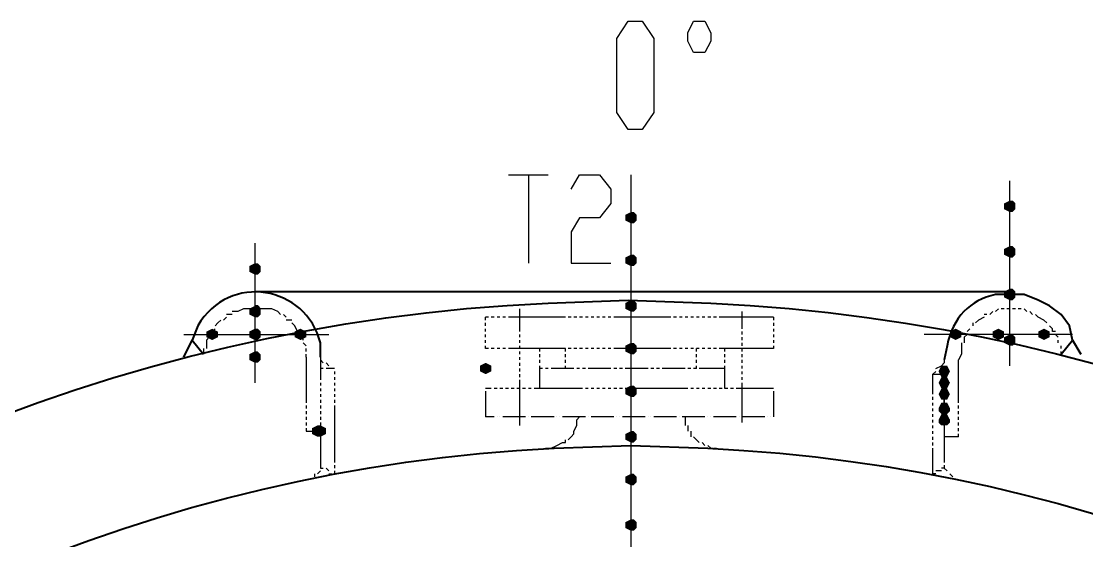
# Model space of a CAD drawing. Header units: millimetres. Extents: x 0 to 822, y 14 to 1153.
# Drawn here: x 215.5 to 282.8, y 369.8 to 402.6 of the extents above; entities that cross this region are included whole.
import ezdxf

# ---------------------------------------------------------------- set-up
doc = ezdxf.new("R2010")
doc.units = ezdxf.units.MM
doc.layers.add('1', color=7, linetype='Continuous')

msp = doc.modelspace()

# ---------------------------------------------------------------- hatches: boundary and pattern name
h = msp.add_hatch(color=0)
h.dxf.hatch_style = 2
h.paths.add_polyline_path([(277.92, 390.561732), (277.56, 390.741732), (277.56, 391.101732), (277.92, 391.281732), (278.1, 391.281732), (278.28, 391.101732), (278.28, 390.741732), (278.1, 390.561732)])
h = msp.add_hatch(color=0)
h.dxf.hatch_style = 2
h.paths.add_polyline_path([(253.98, 389.841732), (253.62, 390.021732), (253.62, 390.381732), (253.98, 390.561732), (254.16, 390.561732), (254.34, 390.381732), (254.34, 390.021732), (254.16, 389.841732)])
h = msp.add_hatch(color=0)
h.dxf.hatch_style = 2
h.paths.add_polyline_path([(253.98, 387.141732), (253.62, 387.321732), (253.62, 387.681732), (253.98, 387.861732), (254.16, 387.861732), (254.34, 387.681732), (254.34, 387.321732), (254.16, 387.141732)])
h = msp.add_hatch(color=0)
h.dxf.hatch_style = 2
h.paths.add_polyline_path([(277.92, 387.681732), (277.56, 387.861732), (277.56, 388.221732), (277.92, 388.401732), (278.1, 388.401732), (278.28, 388.221732), (278.28, 387.861732), (278.1, 387.681732)])
h = msp.add_hatch(color=0)
h.dxf.hatch_style = 2
h.paths.add_polyline_path([(230.22, 386.601732), (229.86, 386.781732), (229.86, 387.141732), (230.22, 387.321732), (230.4, 387.321732), (230.58, 387.141732), (230.58, 386.781732), (230.4, 386.601732)])
h = msp.add_hatch(color=0)
h.dxf.hatch_style = 2
h.paths.add_polyline_path([(277.92, 384.981732), (277.56, 385.161732), (277.56, 385.521732), (277.92, 385.701732), (278.1, 385.701732), (278.28, 385.521732), (278.28, 385.161732), (278.1, 384.981732)])
h = msp.add_hatch(color=0)
h.dxf.hatch_style = 2
h.paths.add_polyline_path([(230.22, 383.901732), (229.86, 384.081732), (229.86, 384.441732), (230.22, 384.621732), (230.4, 384.621732), (230.58, 384.441732), (230.58, 384.081732), (230.4, 383.901732)])
h = msp.add_hatch(color=0)
h.dxf.hatch_style = 2
h.paths.add_polyline_path([(253.98, 384.261732), (253.62, 384.441732), (253.62, 384.801732), (253.98, 384.981732), (254.16, 384.981732), (254.34, 384.801732), (254.34, 384.441732), (254.16, 384.261732)])
h = msp.add_hatch(color=0)
h.dxf.hatch_style = 2
h.paths.add_polyline_path([(227.52, 382.461732), (227.16, 382.641732), (227.16, 383.001732), (227.52, 383.181732), (227.88, 383.001732), (227.88, 382.641732)])
h = msp.add_hatch(color=0)
h.dxf.hatch_style = 2
h.paths.add_polyline_path([(230.22, 382.461732), (229.86, 382.641732), (229.86, 383.001732), (230.22, 383.181732), (230.4, 383.181732), (230.58, 383.001732), (230.58, 382.641732), (230.4, 382.461732)])
h = msp.add_hatch(color=0)
h.dxf.hatch_style = 2
h.paths.add_polyline_path([(233.1, 382.461732), (232.74, 382.641732), (232.74, 383.001732), (233.1, 383.181732), (233.46, 383.001732), (233.46, 382.641732)])
h = msp.add_hatch(color=0)
h.dxf.hatch_style = 2
h.paths.add_polyline_path([(274.5, 382.461732), (274.14, 382.641732), (274.14, 383.001732), (274.5, 383.181732), (274.86, 383.001732), (274.86, 382.641732)])
h = msp.add_hatch(color=0)
h.dxf.hatch_style = 2
h.paths.add_polyline_path([(277.2, 382.461732), (276.84, 382.641732), (276.84, 383.001732), (277.2, 383.181732), (277.56, 383.001732), (277.56, 382.641732)])
h = msp.add_hatch(color=0)
h.dxf.hatch_style = 2
h.paths.add_polyline_path([(280.08, 382.461732), (279.72, 382.641732), (279.72, 383.001732), (280.08, 383.181732), (280.44, 383.001732), (280.44, 382.641732)])
h = msp.add_hatch(color=0)
h.dxf.hatch_style = 2
h.paths.add_polyline_path([(277.92, 382.101732), (277.56, 382.281732), (277.56, 382.641732), (277.92, 382.821732), (278.1, 382.821732), (278.28, 382.641732), (278.28, 382.281732), (278.1, 382.101732)])
h = msp.add_hatch(color=0)
h.dxf.hatch_style = 2
h.paths.add_polyline_path([(230.22, 381.021732), (229.86, 381.201732), (229.86, 381.561732), (230.22, 381.741732), (230.4, 381.741732), (230.58, 381.561732), (230.58, 381.201732), (230.4, 381.021732)])
h = msp.add_hatch(color=0)
h.dxf.hatch_style = 2
h.paths.add_polyline_path([(253.98, 381.561732), (253.62, 381.741732), (253.62, 382.101732), (253.98, 382.281732), (254.16, 382.281732), (254.34, 382.101732), (254.34, 381.741732), (254.16, 381.561732)])
h = msp.add_hatch(color=0)
h.dxf.hatch_style = 2
h.paths.add_polyline_path([(244.8, 381.021732), (245.16, 380.841732), (245.16, 380.481732), (244.8, 380.301732), (244.44, 380.481732), (244.44, 380.841732)])
h = msp.add_hatch(color=0)
h.dxf.hatch_style = 2
h.paths.add_polyline_path([(274.14, 380.481732), (273.96, 380.121732), (273.6, 380.121732), (273.42, 380.481732), (273.6, 380.841732), (273.96, 380.841732)])
h = msp.add_hatch(color=0)
h.dxf.hatch_style = 2
h.paths.add_polyline_path([(274.14, 379.761732), (273.96, 379.401732), (273.6, 379.401732), (273.42, 379.761732), (273.6, 380.121732), (273.96, 380.121732)])
h = msp.add_hatch(color=0)
h.dxf.hatch_style = 2
h.paths.add_polyline_path([(253.98, 378.861732), (253.62, 379.041732), (253.62, 379.401732), (253.98, 379.581732), (254.16, 379.581732), (254.34, 379.401732), (254.34, 379.041732), (254.16, 378.861732)])
h = msp.add_hatch(color=0)
h.dxf.hatch_style = 2
h.paths.add_polyline_path([(274.14, 379.041732), (273.96, 378.681732), (273.6, 378.681732), (273.42, 379.041732), (273.6, 379.401732), (273.96, 379.401732)])
h = msp.add_hatch(color=0)
h.dxf.hatch_style = 2
h.paths.add_polyline_path([(274.14, 377.961732), (273.96, 377.781732), (273.6, 377.781732), (273.42, 377.961732), (273.42, 378.141732), (273.6, 378.501732), (273.96, 378.501732), (274.14, 378.141732)])
h = msp.add_hatch(color=0)
h.dxf.hatch_style = 2
h.paths.add_polyline_path([(274.14, 377.241732), (273.96, 377.061732), (273.6, 377.061732), (273.42, 377.241732), (273.42, 377.421732), (273.6, 377.781732), (273.96, 377.781732), (274.14, 377.421732)])
h = msp.add_hatch(color=0)
h.dxf.hatch_style = 2
h.paths.add_polyline_path([(234.18, 376.341732), (233.82, 376.521732), (233.82, 376.881732), (234.18, 377.061732), (234.54, 376.881732), (234.54, 376.521732)])
h = msp.add_hatch(color=0)
h.dxf.hatch_style = 2
h.paths.add_polyline_path([(234.18, 376.341732), (233.82, 376.521732), (233.82, 376.881732), (234.18, 377.061732), (234.36, 377.061732), (234.54, 376.881732), (234.54, 376.521732), (234.36, 376.341732)])
h = msp.add_hatch(color=0)
h.dxf.hatch_style = 2
h.paths.add_polyline_path([(234.36, 376.341732), (234, 376.521732), (234, 376.881732), (234.36, 377.061732), (234.72, 376.881732), (234.72, 376.521732)])
h = msp.add_hatch(color=0)
h.dxf.hatch_style = 2
h.paths.add_polyline_path([(253.98, 375.981732), (253.62, 376.161732), (253.62, 376.521732), (253.98, 376.701732), (254.16, 376.701732), (254.34, 376.521732), (254.34, 376.161732), (254.16, 375.981732)])
h = msp.add_hatch(color=0)
h.dxf.hatch_style = 2
h.paths.add_polyline_path([(253.98, 373.281732), (253.62, 373.461732), (253.62, 373.821732), (253.98, 374.001732), (254.16, 374.001732), (254.34, 373.821732), (254.34, 373.461732), (254.16, 373.281732)])
h = msp.add_hatch(color=0)
h.dxf.hatch_style = 2
h.paths.add_polyline_path([(253.98, 370.401732), (253.62, 370.581732), (253.62, 370.941732), (253.98, 371.121732), (254.16, 371.121732), (254.34, 370.941732), (254.34, 370.581732), (254.16, 370.401732)])

# ---------------------------------------------------------------- linework, layer by layer
at = {"layer": '1', "color": 0, "lineweight": 25}
for points in [[(253.8, 395.781732), (253.08, 396.861732), (253.08, 401.541732), (253.8, 402.621732), (254.7, 402.621732), (255.42, 401.541732), (255.42, 396.861732), (254.7, 395.781732), (253.8, 395.781732)], [(258.66, 402.621732), (259.02, 401.901732), (259.02, 401.361732), (258.66, 400.641732), (257.94, 400.641732), (257.58, 401.361732), (257.58, 401.901732), (257.94, 402.621732), (258.66, 402.621732)], [(246.24, 392.901732), (248.76, 392.901732)], [(247.5, 392.901732), (247.5, 387.321732)], [(250.2, 392.001732), (250.74, 392.901732), (252, 392.901732), (252.72, 392.001732), (252.72, 391.101732), (252, 390.201732), (250.74, 390.201732), (250.2, 389.301732), (250.2, 387.321732), (252.72, 387.321732)], [(253.98, 392.901732), (253.98, 390.561732)], [(277.92, 391.101732), (277.92, 392.541732)], [(277.92, 388.401732), (277.92, 390.561732)], [(253.98, 390.021732), (253.98, 387.681732)], [(230.22, 388.581732), (230.22, 387.321732)], [(277.92, 385.521732), (277.92, 387.861732)], [(253.98, 387.141732), (253.98, 384.981732)], [(230.22, 386.781732), (230.22, 384.441732)], [(253.98, 385.161732), (253.98, 384.981732)], [(229.5, 384.441732), (229.14, 384.261732)], [(229.86, 384.441732), (229.5, 384.441732), (229.5, 384.441732)], [(230.22, 384.441732), (229.86, 384.441732)], [(230.58, 384.441732), (230.4, 384.621732), (230.22, 384.621732)], [(230.94, 384.441732), (230.58, 384.441732)], [(231.3, 384.441732), (231.12, 384.441732), (230.94, 384.441732)], [(231.66, 384.261732), (231.3, 384.441732)], [(246.96, 384.081732), (246.96, 384.441732)], [(253.98, 384.801732), (253.98, 384.621732)], [(253.98, 384.441732), (253.98, 382.281732)], [(253.98, 384.441732), (253.98, 384.081732)], [(277.2, 384.441732), (277.02, 384.261732), (277.02, 384.261732)], [(277.56, 384.441732), (277.38, 384.441732)], [(277.92, 384.441732), (277.92, 384.441732), (277.74, 384.441732)], [(277.92, 382.821732), (277.92, 384.981732)], [(278.28, 384.441732), (278.1, 384.441732)], [(278.64, 384.441732), (278.64, 384.441732), (278.46, 384.441732)], [(279, 384.261732), (278.82, 384.441732)], [(228.42, 383.901732), (228.24, 383.721732)], [(228.78, 384.081732), (228.42, 384.081732)], [(229.14, 384.261732), (228.78, 384.261732)], [(230.22, 383.901732), (230.22, 381.741732)], [(231.84, 384.081732), (231.66, 384.261732)], [(232.2, 383.901732), (232.02, 384.081732)], [(244.8, 383.721732), (244.8, 383.901732)], [(244.98, 383.901732), (244.8, 383.901732)], [(245.34, 383.901732), (245.16, 383.901732)], [(245.7, 383.901732), (245.52, 383.901732)], [(246.06, 383.901732), (245.88, 383.901732)], [(246.6, 383.901732), (246.24, 383.901732)], [(246.96, 383.901732), (246.6, 383.901732)], [(246.96, 383.721732), (246.96, 384.081732)], [(247.32, 383.901732), (246.96, 383.901732)], [(247.68, 383.901732), (247.32, 383.901732)], [(248.04, 383.901732), (247.68, 383.901732)], [(248.4, 383.901732), (248.04, 383.901732)], [(248.76, 383.901732), (248.4, 383.901732)], [(249.12, 383.901732), (248.76, 383.901732)], [(249.48, 383.901732), (249.12, 383.901732)], [(249.84, 383.901732), (249.48, 383.901732)], [(250.2, 383.901732), (250.02, 383.901732)], [(250.56, 383.901732), (250.38, 383.901732)], [(250.92, 383.901732), (250.74, 383.901732)], [(251.28, 383.901732), (251.1, 383.901732)], [(251.64, 383.901732), (251.46, 383.901732)], [(252, 383.901732), (251.82, 383.901732)], [(252.36, 383.901732), (252.18, 383.901732)], [(252.72, 383.901732), (252.54, 383.901732)], [(253.26, 383.901732), (252.9, 383.901732)], [(253.62, 383.901732), (253.26, 383.901732)], [(253.98, 383.901732), (253.62, 383.901732)], [(253.98, 384.081732), (253.98, 383.721732)], [(254.34, 383.901732), (253.98, 383.901732)], [(254.7, 383.901732), (254.34, 383.901732)], [(255.06, 383.901732), (254.7, 383.901732)], [(255.42, 383.901732), (255.06, 383.901732)], [(255.78, 383.901732), (255.42, 383.901732)], [(256.14, 383.901732), (255.78, 383.901732)], [(256.5, 383.901732), (256.14, 383.901732)], [(256.86, 383.901732), (256.68, 383.901732)], [(257.22, 383.901732), (257.04, 383.901732)], [(257.58, 383.901732), (257.4, 383.901732)], [(257.94, 383.901732), (257.76, 383.901732)], [(258.3, 383.901732), (258.12, 383.901732)], [(258.66, 383.901732), (258.48, 383.901732)], [(259.02, 383.901732), (258.84, 383.901732)], [(259.38, 383.901732), (259.2, 383.901732)], [(259.92, 383.901732), (259.56, 383.901732)], [(260.28, 383.901732), (259.92, 383.901732)], [(260.64, 383.901732), (260.28, 383.901732)], [(261, 383.901732), (260.64, 383.901732)], [(261, 383.901732), (261, 384.261732)], [(261, 383.541732), (261, 383.901732)], [(261.36, 383.901732), (261, 383.901732)], [(261.72, 383.901732), (261.36, 383.901732)], [(262.08, 383.901732), (261.72, 383.901732)], [(262.44, 383.901732), (262.08, 383.901732)], [(262.8, 383.901732), (262.44, 383.901732)], [(262.98, 383.901732), (262.8, 383.901732)], [(262.98, 383.901732), (262.98, 383.721732)], [(276.3, 383.901732), (275.94, 383.721732)], [(276.48, 384.081732), (276.3, 384.081732)], [(276.84, 384.261732), (276.66, 384.081732)], [(279.36, 384.081732), (279.18, 384.261732)], [(279.72, 383.901732), (279.54, 384.081732)], [(280.08, 383.721732), (279.72, 383.901732)], [(227.7, 383.181732), (227.52, 383.001732)], [(227.88, 383.541732), (227.7, 383.361732)], [(228.06, 383.721732), (228.06, 383.721732), (227.88, 383.541732)], [(232.56, 383.721732), (232.2, 383.721732)], [(232.74, 383.361732), (232.56, 383.541732), (232.56, 383.541732)], [(232.92, 383.001732), (232.74, 383.361732)], [(244.8, 383.361732), (244.8, 383.541732)], [(244.8, 383.001732), (244.8, 383.181732)], [(246.96, 383.361732), (246.96, 383.721732)], [(246.96, 383.001732), (246.96, 383.361732)], [(253.98, 383.721732), (253.98, 383.361732)], [(253.98, 383.361732), (253.98, 383.001732)], [(261, 383.181732), (261, 383.541732)], [(262.98, 383.541732), (262.98, 383.361732)], [(262.98, 383.181732), (262.98, 383.001732)], [(275.4, 383.181732), (275.22, 383.001732)], [(275.58, 383.541732), (275.58, 383.361732)], [(275.94, 383.721732), (275.76, 383.541732)], [(280.26, 383.541732), (280.08, 383.721732)], [(280.62, 383.181732), (280.44, 383.361732)], [(280.8, 383.001732), (280.62, 383.001732), (280.62, 383.181732)], [(225.72, 382.821732), (227.16, 382.821732)], [(227.34, 382.641732), (227.16, 382.461732), (227.16, 382.281732)], [(227.52, 382.821732), (227.34, 382.641732)], [(227.7, 382.821732), (230.04, 382.821732)], [(230.58, 382.821732), (232.74, 382.821732)], [(233.1, 382.821732), (233.1, 383.001732)], [(233.28, 382.821732), (234.9, 382.821732)], [(233.28, 382.461732), (233.28, 382.641732)], [(244.8, 382.641732), (244.8, 382.821732)], [(244.8, 382.281732), (244.8, 382.461732)], [(246.96, 382.641732), (246.96, 382.821732)], [(246.96, 382.281732), (246.96, 382.461732)], [(253.98, 383.001732), (253.98, 382.641732)], [(253.98, 382.641732), (253.98, 382.281732)], [(261, 382.821732), (261, 383.001732)], [(261, 382.461732), (261, 382.641732)], [(262.98, 382.821732), (262.98, 382.641732)], [(262.98, 382.461732), (262.98, 382.281732)], [(274.14, 382.821732), (272.52, 382.821732)], [(277.02, 382.821732), (274.68, 382.821732)], [(275.22, 382.821732), (275.22, 382.821732), (275.04, 382.641732)], [(275.04, 382.641732), (275.04, 382.281732)], [(279.72, 382.821732), (277.56, 382.821732)], [(281.88, 382.821732), (280.26, 382.821732)], [(280.98, 382.641732), (280.8, 382.821732)], [(280.98, 382.281732), (280.98, 382.281732), (280.98, 382.461732)], [(226.98, 381.921732), (226.98, 381.561732)], [(227.16, 382.281732), (227.16, 381.921732)], [(233.46, 382.101732), (233.46, 382.101732), (233.28, 382.281732)], [(233.46, 381.741732), (233.46, 381.921732)], [(244.8, 381.921732), (244.8, 382.101732)], [(244.98, 381.921732), (244.8, 381.921732)], [(245.34, 381.921732), (245.16, 381.921732)], [(245.7, 381.921732), (245.52, 381.921732)], [(246.06, 381.921732), (245.88, 381.921732)], [(246.6, 381.921732), (246.24, 381.921732)], [(246.96, 381.921732), (246.6, 381.921732)], [(246.96, 381.921732), (246.96, 382.101732)], [(247.32, 381.921732), (246.96, 381.921732)], [(246.96, 381.561732), (246.96, 381.741732)], [(247.68, 381.921732), (247.32, 381.921732)], [(248.04, 381.921732), (247.68, 381.921732)], [(248.4, 381.921732), (248.04, 381.921732)], [(248.22, 381.741732), (248.22, 381.921732)], [(248.76, 381.921732), (248.4, 381.921732)], [(249.12, 381.921732), (248.76, 381.921732)], [(249.48, 381.921732), (249.12, 381.921732)], [(249.84, 381.921732), (249.48, 381.921732)], [(249.84, 381.741732), (249.84, 381.921732)], [(250.2, 381.921732), (250.02, 381.921732)], [(250.56, 381.921732), (250.38, 381.921732)], [(250.92, 381.921732), (250.74, 381.921732)], [(251.28, 381.921732), (251.1, 381.921732)], [(251.64, 381.921732), (251.46, 381.921732)], [(252, 381.921732), (251.82, 381.921732)], [(252.36, 381.921732), (252.18, 381.921732)], [(252.72, 381.921732), (252.54, 381.921732)], [(253.26, 381.921732), (252.9, 381.921732)], [(253.62, 381.921732), (253.26, 381.921732)], [(253.98, 381.921732), (253.62, 381.921732)], [(253.98, 382.281732), (253.98, 381.921732)], [(253.98, 381.921732), (253.98, 381.561732)], [(254.34, 381.921732), (253.98, 381.921732)], [(254.7, 381.921732), (254.34, 381.921732)], [(255.06, 381.921732), (254.7, 381.921732)], [(255.42, 381.921732), (255.06, 381.921732)], [(255.78, 381.921732), (255.42, 381.921732)], [(256.14, 381.921732), (255.78, 381.921732)], [(256.5, 381.921732), (256.14, 381.921732)], [(256.86, 381.921732), (256.68, 381.921732)], [(257.22, 381.921732), (257.04, 381.921732)], [(257.58, 381.921732), (257.4, 381.921732)], [(257.94, 381.921732), (257.76, 381.921732)], [(258.12, 381.741732), (258.12, 381.921732)], [(258.3, 381.921732), (258.12, 381.921732)], [(258.66, 381.921732), (258.48, 381.921732)], [(259.02, 381.921732), (258.84, 381.921732)], [(259.38, 381.921732), (259.2, 381.921732)], [(259.92, 381.921732), (259.56, 381.921732)], [(260.28, 381.921732), (259.92, 381.921732)], [(259.92, 381.741732), (259.92, 381.921732)], [(260.64, 381.921732), (260.28, 381.921732)], [(261, 381.921732), (260.64, 381.921732)], [(261, 382.101732), (261, 382.281732)], [(261, 381.741732), (261, 381.921732)], [(261.36, 381.921732), (261, 381.921732)], [(261.72, 381.921732), (261.36, 381.921732)], [(262.08, 381.921732), (261.72, 381.921732)], [(262.44, 381.921732), (262.08, 381.921732)], [(262.8, 381.921732), (262.44, 381.921732)], [(262.98, 381.921732), (262.8, 381.921732)], [(262.98, 382.101732), (262.98, 381.921732)], [(274.86, 382.281732), (274.86, 382.101732), (274.86, 381.921732)], [(274.86, 381.921732), (274.86, 381.561732)], [(277.92, 380.841732), (277.92, 382.281732)], [(281.16, 381.921732), (281.16, 382.101732)], [(281.16, 381.561732), (281.16, 381.741732)], [(230.22, 381.201732), (230.22, 379.761732)], [(233.46, 381.381732), (233.46, 381.561732)], [(233.46, 381.381732), (233.46, 381.021732)], [(234.36, 381.381732), (234.36, 381.021732)], [(234.54, 381.021732), (234.36, 381.201732)], [(246.96, 381.201732), (246.96, 381.381732)], [(248.22, 381.381732), (248.22, 381.561732)], [(248.22, 381.021732), (248.22, 381.201732)], [(249.84, 381.381732), (249.84, 381.561732)], [(249.84, 381.021732), (249.84, 381.201732)], [(253.98, 381.561732), (253.98, 379.401732)], [(253.98, 381.561732), (253.98, 381.201732)], [(253.98, 381.201732), (253.98, 380.841732)], [(258.12, 381.381732), (258.12, 381.561732)], [(258.12, 381.021732), (258.12, 381.201732)], [(259.92, 381.381732), (259.92, 381.561732)], [(259.92, 381.021732), (259.92, 381.201732)], [(261, 381.381732), (261, 381.561732)], [(261, 381.021732), (261, 381.201732)], [(273.78, 381.201732), (273.78, 381.021732)], [(274.86, 381.561732), (274.68, 381.201732)], [(274.68, 381.021732), (274.68, 381.201732)], [(233.46, 381.021732), (233.46, 380.661732)], [(233.46, 380.661732), (233.46, 380.301732)], [(234.36, 381.021732), (234.36, 380.661732)], [(234.54, 380.661732), (234.36, 380.661732)], [(234.36, 380.661732), (234.36, 380.301732)], [(234.9, 380.841732), (234.72, 381.021732)], [(234.9, 380.661732), (234.72, 380.661732)], [(235.26, 380.661732), (234.9, 380.661732)], [(235.26, 380.661732), (235.08, 380.661732)], [(235.26, 380.481732), (235.26, 380.301732)], [(246.96, 380.841732), (246.96, 381.021732)], [(246.96, 380.481732), (246.96, 380.661732)], [(248.22, 380.481732), (248.22, 380.841732)], [(248.4, 380.661732), (248.22, 380.661732)], [(248.22, 380.121732), (248.22, 380.481732)], [(248.76, 380.661732), (248.58, 380.661732)], [(249.12, 380.661732), (248.94, 380.661732)], [(249.48, 380.661732), (249.12, 380.661732)], [(249.84, 380.661732), (249.48, 380.661732)], [(249.84, 380.661732), (249.84, 380.841732)], [(250.2, 380.661732), (249.84, 380.661732)], [(250.38, 380.661732), (250.2, 380.661732)], [(250.74, 380.661732), (250.56, 380.661732)], [(251.1, 380.661732), (250.92, 380.661732)], [(251.46, 380.661732), (251.28, 380.661732)], [(251.82, 380.661732), (251.46, 380.661732)], [(252.18, 380.661732), (251.82, 380.661732)], [(252.54, 380.661732), (252.18, 380.661732)], [(252.72, 380.661732), (252.54, 380.661732)], [(253.08, 380.661732), (252.9, 380.661732)], [(253.44, 380.661732), (253.26, 380.661732)], [(253.8, 380.661732), (253.62, 380.661732)], [(254.16, 380.661732), (253.8, 380.661732)], [(253.98, 380.661732), (253.98, 380.481732)], [(254.52, 380.661732), (254.16, 380.661732)], [(254.88, 380.661732), (254.52, 380.661732)], [(255.06, 380.661732), (254.88, 380.661732)], [(255.42, 380.661732), (255.24, 380.661732)], [(255.78, 380.661732), (255.6, 380.661732)], [(256.14, 380.661732), (255.96, 380.661732)], [(256.5, 380.661732), (256.14, 380.661732)], [(256.86, 380.661732), (256.5, 380.661732)], [(257.22, 380.661732), (256.86, 380.661732)], [(257.4, 380.661732), (257.22, 380.661732)], [(257.76, 380.661732), (257.58, 380.661732)], [(258.12, 380.661732), (257.94, 380.661732)], [(258.12, 380.661732), (258.12, 380.841732)], [(258.48, 380.661732), (258.3, 380.661732)], [(258.84, 380.661732), (258.48, 380.661732)], [(259.2, 380.661732), (258.84, 380.661732)], [(259.56, 380.661732), (259.2, 380.661732)], [(259.92, 380.661732), (259.56, 380.661732)], [(259.92, 380.481732), (259.92, 380.841732)], [(259.92, 380.121732), (259.92, 380.481732)], [(261, 380.661732), (261, 380.841732)], [(261, 380.301732), (261, 380.481732)], [(273.06, 380.301732), (273.24, 380.481732)], [(273.24, 380.661732), (273.6, 380.841732)], [(273.6, 380.841732), (273.78, 381.021732)], [(273.78, 380.841732), (273.78, 380.661732)], [(273.78, 380.661732), (273.78, 380.661732)], [(273.78, 380.121732), (273.78, 380.481732)], [(273.78, 380.481732), (273.78, 380.301732)], [(274.68, 380.661732), (274.68, 381.021732)], [(274.68, 380.301732), (274.68, 380.661732)], [(233.46, 380.301732), (233.46, 379.941732)], [(233.46, 379.941732), (233.46, 379.581732)], [(234.36, 380.301732), (234.36, 379.941732)], [(234.36, 379.761732), (234.36, 379.581732)], [(235.26, 380.121732), (235.26, 379.941732)], [(235.26, 379.761732), (235.26, 379.581732)], [(246.96, 380.121732), (246.96, 380.301732)], [(246.96, 379.581732), (246.96, 379.941732)], [(248.22, 379.761732), (248.22, 380.121732)], [(248.22, 379.401732), (248.22, 379.761732)], [(253.98, 380.301732), (253.98, 380.121732)], [(253.98, 379.941732), (253.98, 379.761732)], [(259.92, 379.761732), (259.92, 380.121732)], [(259.92, 379.401732), (259.92, 379.761732)], [(261, 379.941732), (261, 380.121732)], [(261, 379.401732), (261, 379.761732)], [(273.06, 380.301732), (273.24, 380.301732)], [(273.06, 380.121732), (273.06, 380.301732)], [(273.06, 379.761732), (273.06, 380.121732)], [(273.06, 379.401732), (273.06, 379.761732)], [(273.24, 380.301732), (273.6, 380.301732)], [(273.6, 380.301732), (273.78, 380.301732)], [(273.78, 379.941732), (273.78, 380.121732)], [(273.78, 380.121732), (273.78, 379.941732)], [(273.78, 379.401732), (273.78, 379.761732)], [(273.78, 379.761732), (273.78, 379.581732)], [(274.68, 379.941732), (274.68, 380.301732)], [(274.68, 379.581732), (274.68, 379.941732)], [(233.46, 379.581732), (233.46, 379.221732)], [(233.46, 379.221732), (233.46, 378.861732)], [(234.36, 379.401732), (234.36, 379.221732)], [(234.36, 379.041732), (234.36, 378.861732)], [(235.26, 379.401732), (235.26, 379.221732)], [(235.26, 379.041732), (235.26, 378.861732)], [(244.8, 379.401732), (244.8, 379.401732)], [(245.16, 379.401732), (244.8, 379.401732)], [(244.8, 379.221732), (244.8, 378.861732)], [(245.52, 379.401732), (245.34, 379.401732)], [(245.88, 379.401732), (245.7, 379.401732)], [(246.24, 379.401732), (246.06, 379.401732)], [(246.6, 379.401732), (246.42, 379.401732)], [(246.96, 379.401732), (246.78, 379.401732)], [(246.96, 379.221732), (246.96, 379.581732)], [(246.96, 378.861732), (246.96, 379.221732)], [(247.32, 379.401732), (247.14, 379.401732)], [(247.68, 379.401732), (247.5, 379.401732)], [(248.22, 379.401732), (247.86, 379.401732)], [(248.4, 379.401732), (248.22, 379.401732)], [(248.76, 379.401732), (248.4, 379.401732)], [(249.12, 379.401732), (248.76, 379.401732)], [(249.48, 379.401732), (249.12, 379.401732)], [(249.84, 379.401732), (249.48, 379.401732)], [(250.2, 379.401732), (249.84, 379.401732)], [(250.56, 379.401732), (250.2, 379.401732)], [(250.92, 379.401732), (250.56, 379.401732)], [(251.28, 379.401732), (251.1, 379.401732)], [(251.64, 379.401732), (251.46, 379.401732)], [(252, 379.401732), (251.82, 379.401732)], [(252.36, 379.401732), (252.18, 379.401732)], [(252.72, 379.401732), (252.54, 379.401732)], [(253.08, 379.401732), (252.9, 379.401732)], [(253.44, 379.401732), (253.26, 379.401732)], [(253.8, 379.401732), (253.62, 379.401732)], [(253.98, 379.581732), (253.98, 379.401732)], [(254.34, 379.401732), (253.98, 379.401732)], [(253.98, 379.221732), (253.98, 379.041732)], [(254.7, 379.401732), (254.34, 379.401732)], [(255.06, 379.401732), (254.7, 379.401732)], [(255.42, 379.401732), (255.06, 379.401732)], [(255.78, 379.401732), (255.42, 379.401732)], [(256.14, 379.401732), (255.78, 379.401732)], [(256.5, 379.401732), (256.14, 379.401732)], [(256.86, 379.401732), (256.5, 379.401732)], [(257.22, 379.401732), (256.86, 379.401732)], [(257.58, 379.401732), (257.22, 379.401732)], [(257.94, 379.401732), (257.76, 379.401732)], [(258.3, 379.401732), (258.12, 379.401732)], [(258.66, 379.401732), (258.48, 379.401732)], [(259.02, 379.401732), (258.84, 379.401732)], [(259.38, 379.401732), (259.2, 379.401732)], [(259.74, 379.401732), (259.56, 379.401732)], [(260.1, 379.401732), (259.92, 379.401732)], [(260.46, 379.401732), (260.28, 379.401732)], [(261, 379.401732), (260.64, 379.401732)], [(261, 379.041732), (261, 379.401732)], [(261.36, 379.401732), (261, 379.401732)], [(261, 378.681732), (261, 379.041732)], [(261.72, 379.401732), (261.36, 379.401732)], [(262.08, 379.401732), (261.72, 379.401732)], [(262.44, 379.401732), (262.08, 379.401732)], [(262.8, 379.401732), (262.44, 379.401732)], [(262.98, 379.401732), (262.8, 379.401732)], [(262.98, 379.401732), (262.98, 379.401732)], [(262.98, 379.221732), (262.98, 378.861732)], [(273.06, 379.041732), (273.06, 379.401732)], [(273.78, 379.221732), (273.78, 379.401732)], [(273.78, 379.401732), (273.78, 379.221732)], [(273.78, 378.681732), (273.78, 379.041732)], [(273.78, 379.041732), (273.78, 378.861732)], [(274.68, 379.221732), (274.68, 379.581732)], [(274.68, 378.861732), (274.68, 379.221732)], [(233.46, 378.861732), (233.46, 378.501732)], [(234.36, 378.681732), (234.36, 378.501732)], [(235.26, 378.681732), (235.26, 378.501732)], [(244.8, 378.861732), (244.8, 378.501732)], [(244.8, 378.501732), (244.8, 378.141732)], [(246.96, 378.501732), (246.96, 378.861732)], [(246.96, 378.141732), (246.96, 378.501732)], [(253.98, 378.861732), (253.98, 376.701732)], [(253.98, 378.861732), (253.98, 378.681732)], [(253.98, 378.501732), (253.98, 378.321732)], [(261, 378.321732), (261, 378.681732)], [(262.98, 378.861732), (262.98, 378.501732)], [(262.98, 378.501732), (262.98, 378.141732)], [(273.06, 378.681732), (273.06, 378.861732)], [(273.06, 378.321732), (273.06, 378.501732)], [(273.78, 378.501732), (273.78, 378.681732)], [(273.78, 378.681732), (273.78, 378.501732)], [(274.68, 378.501732), (274.68, 378.861732)], [(233.46, 378.321732), (233.46, 378.141732)], [(233.46, 377.961732), (233.46, 377.781732)], [(234.36, 378.321732), (234.36, 378.141732)], [(234.36, 377.961732), (234.36, 377.781732)], [(235.26, 378.321732), (235.26, 377.961732)], [(235.26, 377.961732), (235.26, 377.601732)], [(244.8, 378.141732), (244.8, 377.781732)], [(244.8, 377.781732), (244.8, 377.601732)], [(246.96, 377.781732), (246.96, 378.141732)], [(246.96, 377.421732), (246.96, 377.781732)], [(253.98, 378.141732), (253.98, 377.961732)], [(253.98, 377.781732), (253.98, 377.421732)], [(261, 377.961732), (261, 378.321732)], [(261, 377.601732), (261, 377.961732)], [(262.98, 378.141732), (262.98, 377.781732)], [(262.98, 377.781732), (262.98, 377.601732)], [(273.06, 377.961732), (273.06, 378.141732)], [(273.06, 377.601732), (273.06, 377.781732)], [(273.78, 378.141732), (273.78, 378.321732)], [(273.78, 378.321732), (273.78, 377.961732)], [(273.78, 377.781732), (273.78, 377.961732)], [(273.78, 377.961732), (273.78, 377.601732)], [(274.68, 378.141732), (274.68, 378.321732)], [(274.68, 377.781732), (274.68, 377.961732)], [(233.46, 377.601732), (233.46, 377.421732)], [(233.46, 377.241732), (233.46, 377.061732)], [(234.36, 377.601732), (234.36, 377.421732)], [(234.36, 377.241732), (234.36, 377.061732)], [(235.26, 377.601732), (235.26, 377.241732)], [(235.26, 377.241732), (235.26, 376.881732)], [(244.98, 377.601732), (244.8, 377.601732)], [(245.16, 377.601732), (244.98, 377.601732)], [(245.34, 377.601732), (245.16, 377.601732)], [(245.52, 377.601732), (245.52, 377.601732)], [(245.7, 377.601732), (245.7, 377.601732)], [(246.06, 377.601732), (245.88, 377.601732)], [(246.24, 377.601732), (246.06, 377.601732)], [(246.42, 377.601732), (246.24, 377.601732)], [(246.6, 377.601732), (246.42, 377.601732)], [(246.78, 377.601732), (246.6, 377.601732)], [(246.96, 377.601732), (246.78, 377.601732)], [(247.32, 377.601732), (246.96, 377.601732)], [(246.96, 377.061732), (246.96, 377.421732)], [(247.5, 377.601732), (247.5, 377.601732)], [(248.04, 377.601732), (247.68, 377.601732)], [(248.22, 377.601732), (248.04, 377.601732)], [(248.4, 377.601732), (248.22, 377.601732)], [(248.58, 377.601732), (248.4, 377.601732)], [(248.76, 377.601732), (248.58, 377.601732)], [(248.94, 377.601732), (248.76, 377.601732)], [(249.12, 377.601732), (248.94, 377.601732)], [(249.3, 377.601732), (249.3, 377.601732)], [(249.48, 377.601732), (249.48, 377.601732)], [(249.84, 377.601732), (249.66, 377.601732)], [(250.02, 377.601732), (249.84, 377.601732)], [(250.2, 377.601732), (250.02, 377.601732)], [(250.56, 377.601732), (250.2, 377.601732)], [(250.38, 376.701732), (250.56, 377.061732)], [(250.56, 377.421732), (250.74, 377.601732)], [(250.74, 377.601732), (250.56, 377.601732)], [(250.56, 377.061732), (250.56, 377.421732)], [(251.1, 377.601732), (250.74, 377.601732)], [(251.28, 377.601732), (251.28, 377.601732)], [(251.82, 377.601732), (251.46, 377.601732)], [(252, 377.601732), (251.82, 377.601732)], [(252.18, 377.601732), (252, 377.601732)], [(252.36, 377.601732), (252.18, 377.601732)], [(252.54, 377.601732), (252.36, 377.601732)], [(252.72, 377.601732), (252.54, 377.601732)], [(252.9, 377.601732), (252.72, 377.601732)], [(253.08, 377.601732), (253.08, 377.601732)], [(253.26, 377.601732), (253.26, 377.601732)], [(253.8, 377.601732), (253.44, 377.601732)], [(253.98, 377.601732), (253.8, 377.601732)], [(254.34, 377.601732), (253.98, 377.601732)], [(253.98, 377.421732), (253.98, 377.061732)], [(253.98, 377.061732), (253.98, 376.701732)], [(254.52, 377.601732), (254.34, 377.601732)], [(254.88, 377.601732), (254.52, 377.601732)], [(255.06, 377.601732), (255.06, 377.601732)], [(255.24, 377.601732), (255.24, 377.601732)], [(255.6, 377.601732), (255.42, 377.601732)], [(255.78, 377.601732), (255.6, 377.601732)], [(255.96, 377.601732), (255.78, 377.601732)], [(256.14, 377.601732), (255.96, 377.601732)], [(256.32, 377.601732), (256.14, 377.601732)], [(256.5, 377.601732), (256.32, 377.601732)], [(256.86, 377.601732), (256.5, 377.601732)], [(257.04, 377.601732), (257.04, 377.601732)], [(257.58, 377.601732), (257.22, 377.601732)], [(257.4, 377.601732), (257.4, 377.421732)], [(257.4, 377.421732), (257.4, 377.061732)], [(257.76, 377.601732), (257.58, 377.601732)], [(257.58, 377.061732), (257.58, 376.701732)], [(258.12, 377.601732), (257.76, 377.601732)], [(258.3, 377.601732), (258.12, 377.601732)], [(258.48, 377.601732), (258.3, 377.601732)], [(258.66, 377.601732), (258.48, 377.601732)], [(258.84, 377.601732), (258.84, 377.601732)], [(259.02, 377.601732), (259.02, 377.601732)], [(259.38, 377.601732), (259.2, 377.601732)], [(259.56, 377.601732), (259.38, 377.601732)], [(259.74, 377.601732), (259.56, 377.601732)], [(260.1, 377.601732), (259.74, 377.601732)], [(260.28, 377.601732), (260.1, 377.601732)], [(260.64, 377.601732), (260.28, 377.601732)], [(260.82, 377.601732), (260.82, 377.601732)], [(261, 377.241732), (261, 377.601732)], [(261.36, 377.601732), (261, 377.601732)], [(261.54, 377.601732), (261.36, 377.601732)], [(261.72, 377.601732), (261.54, 377.601732)], [(261.9, 377.601732), (261.72, 377.601732)], [(262.08, 377.601732), (261.9, 377.601732)], [(262.26, 377.601732), (262.08, 377.601732)], [(262.44, 377.601732), (262.26, 377.601732)], [(262.62, 377.601732), (262.62, 377.601732)], [(262.8, 377.601732), (262.8, 377.601732)], [(262.98, 377.601732), (262.98, 377.601732)], [(273.06, 377.241732), (273.06, 377.421732)], [(273.06, 376.881732), (273.06, 377.061732)], [(273.78, 377.421732), (273.78, 377.601732)], [(273.78, 377.601732), (273.78, 377.241732)], [(273.78, 377.061732), (273.78, 377.241732)], [(273.78, 377.241732), (273.78, 376.881732)], [(274.68, 377.421732), (274.68, 377.601732)], [(274.68, 377.061732), (274.68, 377.241732)], [(233.46, 376.881732), (233.46, 376.701732)], [(234.36, 376.881732), (234.36, 376.521732)], [(234.36, 376.521732), (234.36, 376.161732)], [(235.26, 376.881732), (235.26, 376.521732)], [(235.26, 376.521732), (235.26, 376.161732)], [(250.02, 376.161732), (250.2, 376.341732)], [(250.2, 376.341732), (250.38, 376.521732), (250.38, 376.701732)], [(253.98, 376.701732), (253.98, 376.341732)], [(253.98, 376.341732), (253.98, 375.981732)], [(257.76, 376.701732), (257.76, 376.521732), (257.76, 376.341732)], [(257.94, 376.341732), (258.12, 376.161732)], [(273.06, 376.521732), (273.06, 376.701732)], [(273.06, 376.161732), (273.06, 376.341732)], [(273.78, 376.881732), (273.78, 376.521732)], [(273.78, 376.521732), (273.78, 376.161732)], [(274.14, 376.341732), (273.78, 376.341732)], [(274.5, 376.341732), (274.14, 376.341732)], [(274.68, 376.341732), (274.5, 376.341732)], [(274.68, 376.701732), (274.68, 376.881732)], [(274.68, 376.341732), (274.68, 376.521732)], [(234.36, 376.161732), (234.36, 375.801732)], [(234.36, 375.801732), (234.36, 375.441732)], [(235.26, 376.161732), (235.26, 375.801732)], [(235.26, 375.801732), (235.26, 375.441732)], [(248.94, 375.621732), (249.3, 375.801732)], [(249.3, 375.801732), (249.66, 375.981732)], [(249.66, 375.981732), (249.84, 375.981732), (249.84, 376.161732)], [(253.98, 376.161732), (253.98, 373.821732)], [(253.98, 375.981732), (253.98, 375.621732)], [(258.12, 376.161732), (258.3, 375.981732), (258.3, 375.981732)], [(258.48, 375.981732), (258.66, 375.801732)], [(258.84, 375.801732), (259.02, 375.621732)], [(273.06, 375.801732), (273.06, 375.981732)], [(273.78, 376.161732), (273.78, 375.801732)], [(273.78, 375.801732), (273.78, 375.441732)], [(234.36, 375.441732), (234.36, 375.081732)], [(234.36, 375.081732), (234.36, 374.721732)], [(235.26, 375.441732), (235.26, 375.081732)], [(235.26, 375.081732), (235.26, 374.721732)], [(248.58, 375.621732), (248.94, 375.621732)], [(253.98, 375.621732), (253.98, 375.261732)], [(253.98, 375.261732), (253.98, 374.901732)], [(259.2, 375.621732), (259.38, 375.621732)], [(273.06, 375.261732), (273.06, 375.621732)], [(273.06, 374.901732), (273.06, 375.261732)], [(273.78, 375.441732), (273.78, 375.081732)], [(273.78, 375.081732), (273.78, 374.721732)], [(234.36, 374.721732), (234.36, 374.361732)], [(234.36, 374.361732), (234.54, 374.361732), (234.54, 374.361732)], [(234.72, 374.361732), (234.9, 374.181732)], [(235.26, 374.541732), (235.26, 374.361732)], [(253.98, 374.901732), (253.98, 374.541732)], [(253.98, 374.541732), (253.98, 374.181732)], [(273.06, 374.541732), (273.06, 374.901732)], [(273.06, 374.181732), (273.06, 374.541732)], [(273.78, 374.361732), (273.6, 374.361732)], [(273.78, 374.541732), (273.78, 374.361732)], [(273.96, 374.181732), (273.78, 374.361732)], [(234, 373.821732), (234, 374.001732)], [(234.18, 374.001732), (234.36, 374.181732)], [(234.9, 374.001732), (235.08, 374.001732)], [(235.26, 374.181732), (235.26, 374.001732)], [(253.98, 374.001732), (253.98, 373.821732)], [(253.98, 373.641732), (253.98, 373.461732)], [(273.06, 374.001732), (273.06, 374.181732)], [(273.24, 374.001732), (273.06, 374.001732)], [(273.6, 374.181732), (273.24, 374.181732)], [(274.32, 373.821732), (274.14, 374.001732)], [(253.98, 373.281732), (253.98, 371.121732)], [(253.98, 373.281732), (253.98, 373.101732)], [(253.98, 372.921732), (253.98, 372.741732)], [(253.98, 370.581732), (253.98, 368.421732)]]:
    msp.add_lwpolyline(points, dxfattribs=at)
at = {"layer": '1', "color": 0, "lineweight": 40}
for points in [[(277.92, 385.521732), (230.22, 385.521732)], [(281.88, 382.461732), (281.7, 383.361732), (281.16, 384.081732), (280.44, 384.621732), (279.72, 384.981732), (278.82, 385.341732), (277.92, 385.341732)], [(225.72, 381.381732), (226.26, 382.461732), (226.98, 381.561732)], [(281.16, 381.561732), (281.88, 382.461732)], [(281.88, 382.461732), (282.42, 381.561732)]]:
    msp.add_lwpolyline(points, dxfattribs=at)
for points, knots in [([(234.36, 381.381732), (234.36, 381.381732), (234.36, 382.281732), (234.36, 382.281732), (233.46, 385.881732), (228.6, 386.781732), (226.62, 383.361732), (226.62, 383.361732), (226.26, 382.461732), (226.26, 382.461732)], [0, 0, 0, 0, 1, 1, 1, 2, 2, 2, 3, 3, 3, 3]), ([(277.92, 385.341732), (277.92, 385.341732), (277.02, 385.341732), (277.02, 385.341732), (275.4, 384.981732), (274.32, 383.901732), (273.96, 382.101732), (273.96, 382.101732), (273.78, 381.201732), (273.78, 381.201732)], [0, 0, 0, 0, 1, 1, 1, 2, 2, 2, 3, 3, 3, 3]), ([(364.86, 274.101732), (364.86, 274.101732), (364.68, 279.141732), (364.68, 279.141732), (364.68, 279.141732), (364.32, 284.181732), (364.32, 284.181732), (364.32, 284.181732), (363.78, 289.401732), (363.78, 289.401732), (356.22, 342.321732), (312.3, 382.281732), (259.02, 384.801732), (259.02, 384.801732), (253.8, 384.981732), (253.8, 384.981732), (253.8, 384.981732), (248.76, 384.801732), (248.76, 384.801732), (193.32, 382.281732), (148.32, 339.441732), (143.28, 284.181732), (143.28, 284.181732), (142.92, 279.141732), (142.92, 279.141732), (142.92, 279.141732), (142.92, 274.101732), (142.92, 274.101732), (142.92, 274.101732), (142.92, 268.881732), (142.92, 268.881732), (142.92, 268.881732), (143.28, 263.841732), (143.28, 263.841732), (148.14, 210.561732), (190.44, 168.441732), (243.54, 163.581732), (243.54, 163.581732), (248.76, 163.221732), (248.76, 163.221732), (248.76, 163.221732), (253.8, 163.041732), (253.8, 163.041732), (309.24, 163.221732), (356.04, 203.901732), (363.78, 258.621732), (363.78, 258.621732), (364.32, 263.841732), (364.32, 263.841732), (364.32, 263.841732), (364.68, 268.881732), (364.68, 268.881732), (364.68, 268.881732), (364.86, 274.101732), (364.86, 274.101732)], [0, 0, 0, 0, 1, 1, 1, 2, 2, 2, 3, 3, 3, 4, 4, 4, 5, 5, 5, 6, 6, 6, 7, 7, 7, 8, 8, 8, 9, 9, 9, 10, 10, 10, 11, 11, 11, 12, 12, 12, 13, 13, 13, 14, 14, 14, 15, 15, 15, 16, 16, 16, 17, 17, 17, 18, 18, 18, 18]), ([(355.68, 274.101732), (355.68, 274.101732), (355.68, 278.781732), (355.68, 278.781732), (355.68, 278.781732), (355.32, 283.641732), (355.32, 283.641732), (355.32, 283.641732), (354.78, 288.501732), (354.78, 288.501732), (347.58, 336.921732), (307.62, 373.281732), (258.84, 375.621732), (258.84, 375.621732), (253.98, 375.801732), (253.98, 375.801732), (253.98, 375.801732), (249.12, 375.621732), (249.12, 375.621732), (198.54, 373.101732), (157.68, 334.221732), (152.82, 283.641732), (152.82, 283.641732), (152.46, 278.781732), (152.46, 278.781732), (152.46, 278.781732), (152.28, 274.101732), (152.28, 274.101732), (152.28, 274.101732), (152.46, 269.241732), (152.46, 269.241732), (152.46, 269.241732), (152.82, 264.381732), (152.82, 264.381732), (157.5, 215.781732), (195.84, 177.441732), (244.44, 172.761732), (244.44, 172.761732), (249.12, 172.401732), (249.12, 172.401732), (249.12, 172.401732), (253.98, 172.221732), (253.98, 172.221732), (304.56, 172.401732), (347.4, 209.481732), (354.78, 259.521732), (354.78, 259.521732), (355.32, 264.381732), (355.32, 264.381732), (355.32, 264.381732), (355.68, 269.241732), (355.68, 269.241732), (355.68, 269.241732), (355.68, 274.101732), (355.68, 274.101732)], [0, 0, 0, 0, 1, 1, 1, 2, 2, 2, 3, 3, 3, 4, 4, 4, 5, 5, 5, 6, 6, 6, 7, 7, 7, 8, 8, 8, 9, 9, 9, 10, 10, 10, 11, 11, 11, 12, 12, 12, 13, 13, 13, 14, 14, 14, 15, 15, 15, 16, 16, 16, 17, 17, 17, 18, 18, 18, 18])]:
    msp.add_open_spline(points, degree=3, knots=knots, dxfattribs=at)
at = {"layer": '1', "color": 0, "lineweight": 25}
msp.add_open_spline([(233.46, 376.701732), (233.46, 376.701732), (233.64, 376.701732), (233.64, 376.701732), (233.64, 376.701732), (233.64, 376.701732), (233.64, 376.701732), (233.82, 376.701732), (233.82, 376.701732), (234, 376.701732), (234, 376.701732), (234, 376.701732), (234, 376.701732)], degree=3, knots=[0, 0, 0, 0, 1, 1, 1, 2, 2, 2, 3, 3, 3, 4, 4, 4, 4], dxfattribs=at)

doc.saveas('drawing.dxf')
